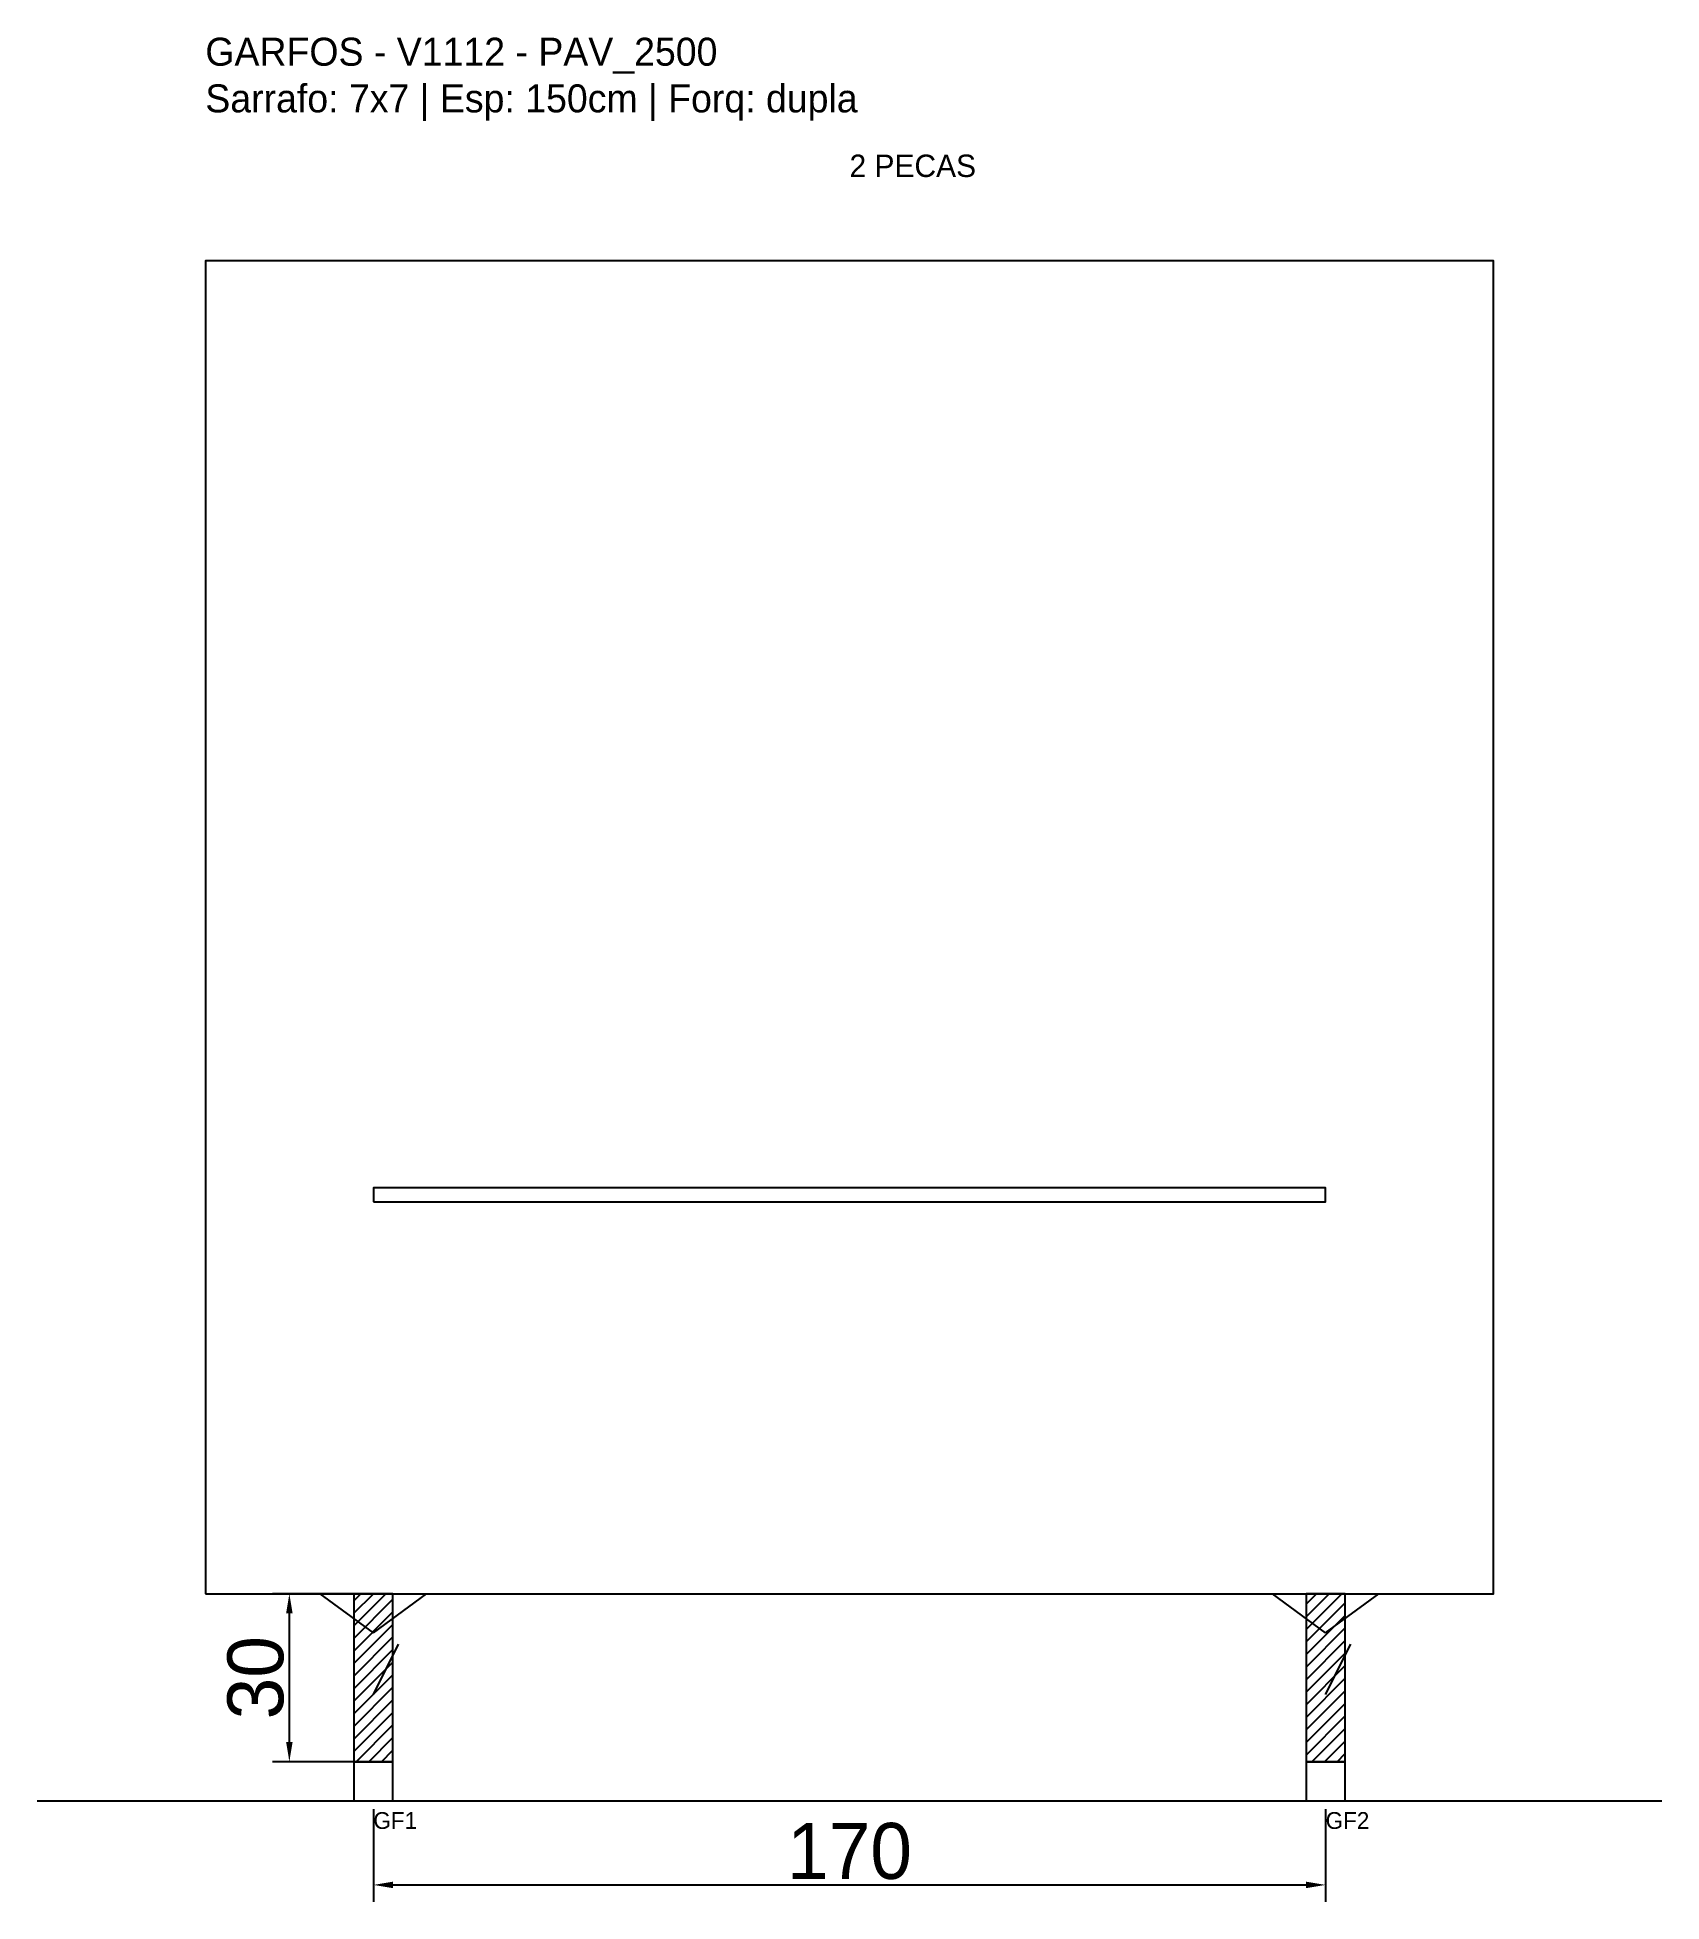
# Model space of a CAD drawing. Header units: metres. Extents: x -30 to 260, y -25 to 308.
import ezdxf

# ---------------------------------------------------------------- set-up
doc = ezdxf.new("R2010")
doc.units = ezdxf.units.M
for name, color, linetype in [('BARRA_ANCORAGEM', 1, 'Continuous'), ('COTA', 241, 'Continuous'), ('GARFOS OK', 3, 'Continuous'), ('NOME DA VIGA', 6, 'Continuous'), ('SARR_7x7', 40, 'Continuous'), ('TIRAS REESCORAMENTO', 252, 'Continuous'), ('VIGAS', 3, 'Continuous')]:
    doc.layers.add(name, color=color, linetype=linetype)
doc.dimstyles.new('EZ DXF', dxfattribs={"dimtxt": 10, "dimasz": 3.5, "dimexe": 3, "dimexo": 1.5, "dimgap": 1, "dimtad": 1, "dimdec": 1, "dimdsep": 46, "dimcen": 2.5, "dimazin": 3, "dimtfac": 1, "dimtmove": 0, "dimatfit": 3})

msp = doc.modelspace()

# ---------------------------------------------------------------- hatches: boundary and pattern name
at = {"layer": 'COTA'}
h = msp.add_hatch(dxfattribs=at)
h.set_pattern_fill('ANSI31', scale=0.5)
h.paths.add_polyline_path([(26.5, 0), (33.5, 0), (33.5, 30), (26.5, 30)])
h = msp.add_hatch(dxfattribs=at)
h.set_pattern_fill('ANSI31', scale=0.5)
h.paths.add_polyline_path([(196.5, 0), (203.5, 0), (203.5, 30), (196.5, 30)])

# ---------------------------------------------------------------- linework, layer by layer
at = {"layer": 'BARRA_ANCORAGEM'}
for p, q in [((30, 12), (34.5, 21)), ((200, 12), (204.5, 21))]:
    msp.add_line(p, q, dxfattribs=at)
at = {"layer": 'GARFOS OK'}
for p, q in [((30, 23), (20.5, 30)), ((20.5, 30), (39.5, 30)), ((30, 23), (39.5, 30)), ((200, 23), (190.5, 30)), ((190.5, 30), (209.5, 30)), ((200, 23), (209.5, 30))]:
    msp.add_line(p, q, dxfattribs=at)
at = {"layer": 'GARFOS OK', "linetype": 'CONTINUOUS'}
msp.add_line((-30, -7), (260, -7), dxfattribs=at)
at = {"layer": 'GARFOS OK'}
for points in [[(26.5, 0), (33.5, 0), (33.5, 30), (26.5, 30), (26.5, 0)], [(196.5, 0), (203.5, 0), (203.5, 30), (196.5, 30), (196.5, 0)]]:
    msp.add_lwpolyline(points, dxfattribs=at)
at = {"layer": 'SARR_7x7'}
for points in [[(26.5, -7), (33.5, -7), (33.5, 0), (26.5, 0), (26.5, -7)], [(196.5, -7), (203.5, -7), (203.5, 0), (196.5, 0), (196.5, -7)]]:
    msp.add_lwpolyline(points, dxfattribs=at)
at = {"layer": 'TIRAS REESCORAMENTO'}
msp.add_lwpolyline([(30, 100), (200, 100), (200, 102.5), (30, 102.5), (30, 100)], dxfattribs=at)
at = {"layer": 'VIGAS'}
msp.add_lwpolyline([(0, 30), (230, 30), (230, 268), (0, 268), (0, 30)], dxfattribs=at)

# ---------------------------------------------------------------- texts
at = {"layer": 'NOME DA VIGA'}
for s, height, p in [('2 PECAS', 4, (115, 283)), ('GF1', 3, (30, -12)), ('GF2', 3, (200, -12))]:
    msp.add_text(s, height=height, dxfattribs=at).set_placement(p)
at = {"layer": 'NOME DA VIGA', "insert": (0, 293), "char_height": 5, "attachment_point": 7}
msp.add_mtext('GARFOS - V1112 - PAV_2500\\PSarrafo: 7x7 | Esp: 150cm | Forq: dupla', dxfattribs=at)

# ---------------------------------------------------------------- dimensions: what is measured, and where the dimension line sits
at = {"layer": 'COTA'}
msp.add_linear_dim(base=(15, 0), p1=(30, 0), p2=(30, 30), angle=90, dimstyle='EZ DXF', dxfattribs=at).render()
msp.add_linear_dim(base=(30, -22), p1=(30, -7), p2=(200, -7), dimstyle='EZ DXF', dxfattribs=at).render()

doc.saveas('drawing.dxf')
